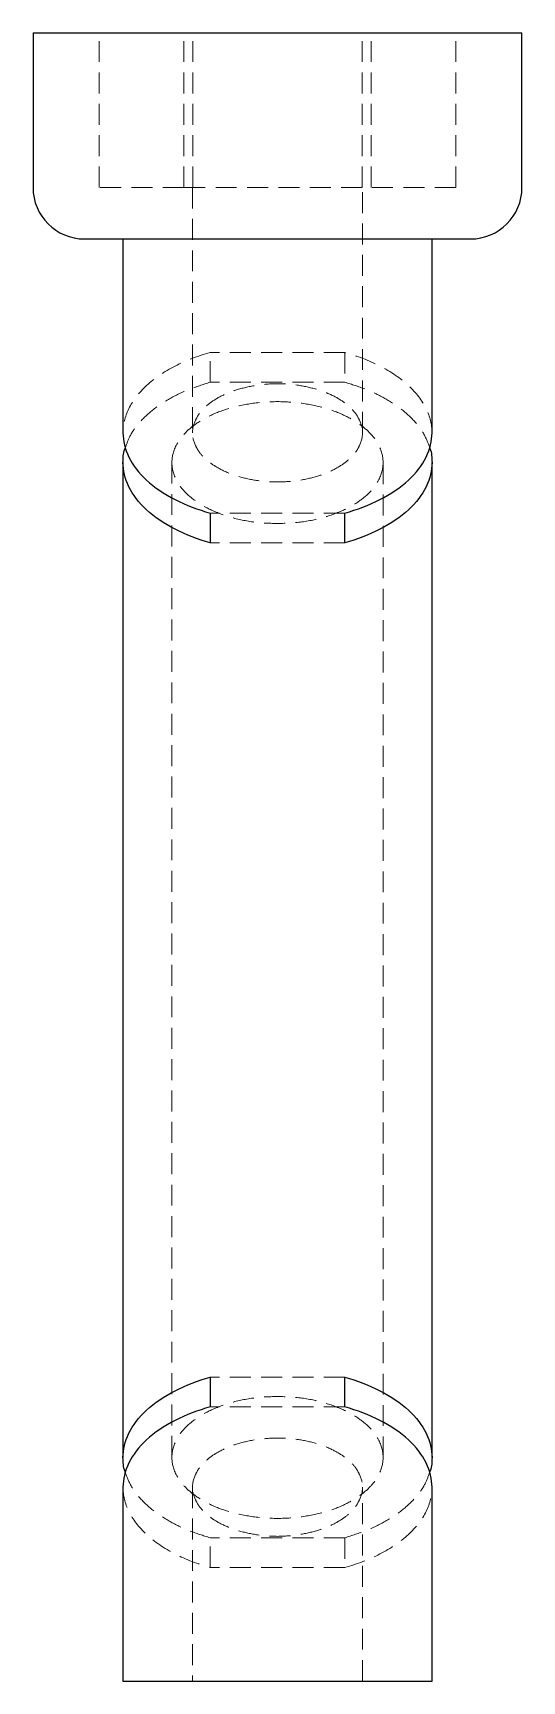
# Model space of a CAD drawing. Header units: millimetres. Extents: x 66 to 238, y 7 to 175.
# Drawn here: x 208.2 to 237.8, y 7 to 107 of the extents above.
import ezdxf

# ---------------------------------------------------------------- set-up
doc = ezdxf.new("R2010")
doc.units = ezdxf.units.MM
doc.linetypes.add('HIDDEN', pattern=[1.905, 1.27, -0.635])

msp = doc.modelspace()

# ---------------------------------------------------------------- linework, layer by layer
at = {"color": 7, "linetype": 'Continuous', "lineweight": 25}
for p, q in [((208.16, 107), (208.16, 97.62)), ((208.16, 107), (237.84, 107)), ((237.84, 97.62), (237.84, 107)), ((211.28, 94.5), (234.72, 94.5)), ((213.62, 94.5), (213.62, 82.74)), ((232.38, 82.74), (232.38, 94.5)), ((213.62, 80.93), (213.62, 20.57)), ((232.38, 20.57), (232.38, 80.93)), ((218.91, 77.87), (218.91, 76.06)), ((227.09, 76.06), (227.09, 77.87)), ((218.91, 25.44), (218.91, 23.63)), ((227.09, 23.63), (227.09, 25.44)), ((213.62, 18.76), (213.62, 7)), ((232.38, 7), (232.38, 18.76)), ((213.62, 7), (232.38, 7))]:
    msp.add_line(p, q, dxfattribs=at)
at = {"color": 7, "linetype": 'HIDDEN', "lineweight": 18}
for p, q in [((212.18, 97.62), (212.18, 107)), ((217.32, 97.62), (217.32, 107)), ((217.86, 97.62), (217.86, 107)), ((228.14, 97.62), (228.14, 107)), ((228.68, 97.62), (228.68, 107)), ((233.82, 97.62), (233.82, 107)), ((217.32, 97.62), (212.18, 97.62)), ((228.14, 97.62), (217.32, 97.62)), ((217.84, 97.62), (217.84, 82.74)), ((233.82, 97.62), (228.14, 97.62)), ((228.16, 82.74), (228.16, 97.62)), ((218.91, 85.81), (218.91, 87.61)), ((227.09, 87.61), (218.91, 87.61)), ((227.09, 87.61), (227.09, 85.81)), ((227.09, 85.81), (218.91, 85.81)), ((216.59, 80.93), (216.59, 20.57)), ((229.41, 20.57), (229.41, 80.93)), ((227.09, 77.87), (218.91, 77.87)), ((227.09, 76.06), (218.91, 76.06)), ((227.09, 25.44), (218.91, 25.44)), ((227.09, 23.63), (218.91, 23.63)), ((217.84, 18.76), (217.84, 7)), ((228.16, 7), (228.16, 18.76)), ((218.91, 13.89), (218.91, 15.69)), ((227.09, 15.69), (218.91, 15.69)), ((227.09, 15.69), (227.09, 13.89)), ((227.09, 13.89), (218.91, 13.89))]:
    msp.add_line(p, q, dxfattribs=at)
at = {"color": 7, "linetype": 'Continuous', "lineweight": 25}
for centre, start, end in [((211.28, 97.62), 180, 270), ((234.72, 97.62), 270, 0)]:
    msp.add_arc(centre, 3.12, start, end, dxfattribs=at)
at = {"color": 7, "linetype": 'HIDDEN', "lineweight": 18}
for points, knots in [([(218.91, 87.61), (218.17, 87.4), (217.44, 87.13), (216.12, 86.45), (215.53, 86.05), (214.58, 85.17), (214.21, 84.69), (213.74, 83.72), (213.62, 83.22), (213.62, 82.74)], [0, 0, 0, 0, 0.25, 0.25, 0.5, 0.5, 0.75, 0.75, 1, 1, 1, 1]), ([(232.38, 82.74), (232.38, 83.22), (232.26, 83.72), (231.79, 84.69), (231.42, 85.17), (230.47, 86.05), (229.88, 86.45), (228.56, 87.13), (227.83, 87.4), (227.09, 87.61)], [0, 0, 0, 0, 0.25, 0.25, 0.5, 0.5, 0.75, 0.75, 1, 1, 1, 1]), ([(213.77, 81.84), (213.85, 82.08), (214.04, 82.61), (214.6, 83.38), (215.39, 84.13), (216.4, 84.81), (217.57, 85.38), (218.47, 85.67), (218.91, 85.81)], [0, 0, 0, 0, 0.15424, 0.32749, 0.49908, 0.67401, 0.84152, 1, 1, 1, 1]), ([(217.84, 82.74), (217.84, 82.99), (217.9, 83.27), (218.13, 83.72), (218.23, 83.88), (218.5, 84.2), (218.67, 84.37), (219.08, 84.68), (219.33, 84.84), (219.89, 85.12), (220.22, 85.25), (220.93, 85.47), (221.32, 85.56), (222.14, 85.68), (222.57, 85.72), (223.43, 85.72), (223.86, 85.68), (224.68, 85.56), (225.07, 85.47), (225.78, 85.25), (226.11, 85.12), (226.67, 84.84), (226.92, 84.68), (227.33, 84.37), (227.5, 84.2), (227.77, 83.88), (227.87, 83.72), (228.1, 83.27), (228.16, 82.99), (228.16, 82.74)], [0, 0, 0, 0, 0.125, 0.125, 0.1875, 0.1875, 0.25, 0.25, 0.3125, 0.3125, 0.375, 0.375, 0.4375, 0.4375, 0.5, 0.5, 0.5625, 0.5625, 0.625, 0.625, 0.6875, 0.6875, 0.75, 0.75, 0.8125, 0.8125, 0.875, 0.875, 1, 1, 1, 1]), ([(227.09, 85.81), (227.51, 85.67), (228.37, 85.41), (229.5, 84.86), (230.5, 84.22), (231.32, 83.48), (231.93, 82.68), (232.14, 82.11), (232.24, 81.84)], [0, 0, 0, 0, 0.15108, 0.31043, 0.47671, 0.64781, 0.82922, 1, 1, 1, 1]), ([(216.59, 80.93), (216.59, 81.24), (216.66, 81.59), (216.95, 82.16), (217.07, 82.36), (217.41, 82.75), (217.62, 82.96), (218.13, 83.35), (218.44, 83.54), (219.14, 83.9), (219.54, 84.06), (220.43, 84.33), (220.91, 84.44), (221.93, 84.59), (222.47, 84.63), (223.53, 84.63), (224.07, 84.59), (225.09, 84.44), (225.57, 84.33), (226.46, 84.06), (226.86, 83.9), (227.56, 83.54), (227.87, 83.35), (228.38, 82.96), (228.59, 82.75), (228.93, 82.36), (229.05, 82.16), (229.34, 81.59), (229.41, 81.24), (229.41, 80.93)], [0, 0, 0, 0, 0.125, 0.125, 0.1875, 0.1875, 0.25, 0.25, 0.3125, 0.3125, 0.375, 0.375, 0.4375, 0.4375, 0.5, 0.5, 0.5625, 0.5625, 0.625, 0.625, 0.6875, 0.6875, 0.75, 0.75, 0.8125, 0.8125, 0.875, 0.875, 1, 1, 1, 1]), ([(228.16, 82.74), (228.16, 82.49), (228.1, 82.21), (227.87, 81.75), (227.77, 81.59), (227.5, 81.27), (227.33, 81.11), (226.92, 80.79), (226.67, 80.64), (226.11, 80.35), (225.78, 80.22), (225.07, 80), (224.68, 79.91), (223.86, 79.79), (223.43, 79.76), (222.57, 79.76), (222.14, 79.79), (221.32, 79.91), (220.93, 80), (220.22, 80.22), (219.89, 80.35), (219.33, 80.64), (219.08, 80.79), (218.67, 81.11), (218.5, 81.27), (218.23, 81.59), (218.13, 81.75), (217.9, 82.21), (217.84, 82.49), (217.84, 82.74)], [0, 0, 0, 0, 0.125, 0.125, 0.1875, 0.1875, 0.25, 0.25, 0.3125, 0.3125, 0.375, 0.375, 0.4375, 0.4375, 0.5, 0.5, 0.5625, 0.5625, 0.625, 0.625, 0.6875, 0.6875, 0.75, 0.75, 0.8125, 0.8125, 0.875, 0.875, 1, 1, 1, 1]), ([(229.41, 80.93), (229.41, 80.63), (229.34, 80.28), (229.05, 79.71), (228.93, 79.51), (228.59, 79.11), (228.38, 78.91), (227.87, 78.52), (227.56, 78.32), (226.86, 77.97), (226.46, 77.81), (225.57, 77.53), (225.09, 77.42), (224.07, 77.27), (223.53, 77.24), (222.47, 77.24), (221.93, 77.27), (220.91, 77.42), (220.43, 77.53), (219.54, 77.81), (219.14, 77.97), (218.44, 78.32), (218.13, 78.52), (217.62, 78.91), (217.41, 79.11), (217.07, 79.51), (216.95, 79.71), (216.66, 80.28), (216.59, 80.63), (216.59, 80.93)], [0, 0, 0, 0, 0.125, 0.125, 0.1875, 0.1875, 0.25, 0.25, 0.3125, 0.3125, 0.375, 0.375, 0.4375, 0.4375, 0.5, 0.5, 0.5625, 0.5625, 0.625, 0.625, 0.6875, 0.6875, 0.75, 0.75, 0.8125, 0.8125, 0.875, 0.875, 1, 1, 1, 1]), ([(229.41, 20.57), (229.41, 20.87), (229.34, 21.22), (229.05, 21.79), (228.93, 21.99), (228.59, 22.39), (228.38, 22.59), (227.87, 22.98), (227.56, 23.18), (226.86, 23.53), (226.46, 23.69), (225.57, 23.97), (225.09, 24.08), (224.07, 24.23), (223.53, 24.26), (222.47, 24.26), (221.93, 24.23), (220.91, 24.08), (220.43, 23.97), (219.54, 23.69), (219.14, 23.53), (218.44, 23.18), (218.13, 22.98), (217.62, 22.59), (217.41, 22.39), (217.07, 21.99), (216.95, 21.79), (216.66, 21.22), (216.59, 20.87), (216.59, 20.57)], [0, 0, 0, 0, 0.125, 0.125, 0.1875, 0.1875, 0.25, 0.25, 0.3125, 0.3125, 0.375, 0.375, 0.4375, 0.4375, 0.5, 0.5, 0.5625, 0.5625, 0.625, 0.625, 0.6875, 0.6875, 0.75, 0.75, 0.8125, 0.8125, 0.875, 0.875, 1, 1, 1, 1]), ([(217.84, 18.76), (217.84, 19.01), (217.9, 19.29), (218.13, 19.75), (218.23, 19.91), (218.5, 20.23), (218.67, 20.39), (219.08, 20.71), (219.33, 20.86), (219.89, 21.15), (220.22, 21.28), (220.93, 21.5), (221.32, 21.59), (222.14, 21.71), (222.57, 21.74), (223.43, 21.74), (223.86, 21.71), (224.68, 21.59), (225.07, 21.5), (225.78, 21.28), (226.11, 21.15), (226.67, 20.86), (226.92, 20.71), (227.33, 20.39), (227.5, 20.23), (227.77, 19.91), (227.87, 19.75), (228.1, 19.29), (228.16, 19.01), (228.16, 18.76)], [0, 0, 0, 0, 0.125, 0.125, 0.1875, 0.1875, 0.25, 0.25, 0.3125, 0.3125, 0.375, 0.375, 0.4375, 0.4375, 0.5, 0.5, 0.5625, 0.5625, 0.625, 0.625, 0.6875, 0.6875, 0.75, 0.75, 0.8125, 0.8125, 0.875, 0.875, 1, 1, 1, 1]), ([(216.59, 20.57), (216.59, 20.26), (216.66, 19.91), (216.95, 19.34), (217.07, 19.14), (217.41, 18.75), (217.62, 18.54), (218.13, 18.15), (218.44, 17.96), (219.14, 17.6), (219.54, 17.44), (220.43, 17.17), (220.91, 17.06), (221.93, 16.91), (222.47, 16.87), (223.53, 16.87), (224.07, 16.91), (225.09, 17.06), (225.57, 17.17), (226.46, 17.44), (226.86, 17.6), (227.56, 17.96), (227.87, 18.15), (228.38, 18.54), (228.59, 18.75), (228.93, 19.14), (229.05, 19.34), (229.34, 19.91), (229.41, 20.26), (229.41, 20.57)], [0, 0, 0, 0, 0.125, 0.125, 0.1875, 0.1875, 0.25, 0.25, 0.3125, 0.3125, 0.375, 0.375, 0.4375, 0.4375, 0.5, 0.5, 0.5625, 0.5625, 0.625, 0.625, 0.6875, 0.6875, 0.75, 0.75, 0.8125, 0.8125, 0.875, 0.875, 1, 1, 1, 1]), ([(218.91, 15.69), (218.49, 15.83), (217.63, 16.09), (216.5, 16.64), (215.5, 17.28), (214.68, 18.02), (214.07, 18.82), (213.86, 19.39), (213.76, 19.66)], [0, 0, 0, 0, 0.15108, 0.31043, 0.47671, 0.64781, 0.82922, 1, 1, 1, 1]), ([(232.23, 19.66), (232.15, 19.42), (231.96, 18.89), (231.4, 18.12), (230.61, 17.37), (229.6, 16.69), (228.43, 16.12), (227.53, 15.83), (227.09, 15.69)], [0, 0, 0, 0, 0.15424, 0.32749, 0.49908, 0.67401, 0.84152, 1, 1, 1, 1]), ([(213.62, 18.76), (213.62, 18.28), (213.74, 17.78), (214.21, 16.81), (214.58, 16.33), (215.53, 15.45), (216.12, 15.05), (217.44, 14.37), (218.17, 14.1), (218.91, 13.89)], [0, 0, 0, 0, 0.25, 0.25, 0.5, 0.5, 0.75, 0.75, 1, 1, 1, 1]), ([(228.16, 18.76), (228.16, 18.51), (228.1, 18.23), (227.87, 17.78), (227.77, 17.62), (227.5, 17.3), (227.33, 17.13), (226.92, 16.82), (226.67, 16.66), (226.11, 16.38), (225.78, 16.25), (225.07, 16.03), (224.68, 15.94), (223.86, 15.82), (223.43, 15.78), (222.57, 15.78), (222.14, 15.82), (221.32, 15.94), (220.93, 16.03), (220.22, 16.25), (219.89, 16.38), (219.33, 16.66), (219.08, 16.82), (218.67, 17.13), (218.5, 17.3), (218.23, 17.62), (218.13, 17.78), (217.9, 18.23), (217.84, 18.51), (217.84, 18.76)], [0, 0, 0, 0, 0.125, 0.125, 0.1875, 0.1875, 0.25, 0.25, 0.3125, 0.3125, 0.375, 0.375, 0.4375, 0.4375, 0.5, 0.5, 0.5625, 0.5625, 0.625, 0.625, 0.6875, 0.6875, 0.75, 0.75, 0.8125, 0.8125, 0.875, 0.875, 1, 1, 1, 1]), ([(227.09, 13.89), (227.83, 14.1), (228.56, 14.37), (229.88, 15.05), (230.47, 15.45), (231.42, 16.33), (231.79, 16.81), (232.26, 17.78), (232.38, 18.28), (232.38, 18.76)], [0, 0, 0, 0, 0.25, 0.25, 0.5, 0.5, 0.75, 0.75, 1, 1, 1, 1])]:
    msp.add_open_spline(points, degree=3, knots=knots, dxfattribs=at)
at = {"color": 7, "linetype": 'Continuous', "lineweight": 25}
for points, knots in [([(213.62, 82.74), (213.62, 82.26), (213.74, 81.76), (214.21, 80.78), (214.58, 80.3), (215.53, 79.42), (216.12, 79.03), (217.44, 78.35), (218.17, 78.08), (218.91, 77.87)], [0, 0, 0, 0, 0.25, 0.25, 0.5, 0.5, 0.75, 0.75, 1, 1, 1, 1]), ([(227.09, 77.87), (227.83, 78.08), (228.56, 78.35), (229.88, 79.03), (230.47, 79.42), (231.42, 80.3), (231.79, 80.78), (232.26, 81.76), (232.38, 82.26), (232.38, 82.74)], [0, 0, 0, 0, 0.25, 0.25, 0.5, 0.5, 0.75, 0.75, 1, 1, 1, 1]), ([(213.62, 80.93), (213.63, 81.21), (213.63, 81.51), (213.76, 81.81), (213.77, 81.84)], [0, 0, 0, 0, 0.90495, 1, 1, 1, 1]), ([(232.24, 81.84), (232.24, 81.82), (232.37, 81.53), (232.37, 81.22), (232.38, 80.93)], [0, 0, 0, 0, 0.050852, 1, 1, 1, 1]), ([(218.91, 76.06), (218.17, 76.27), (217.44, 76.55), (216.12, 77.22), (215.53, 77.62), (214.58, 78.5), (214.21, 78.98), (213.74, 79.96), (213.62, 80.45), (213.62, 80.93)], [0, 0, 0, 0, 0.25, 0.25, 0.5, 0.5, 0.75, 0.75, 1, 1, 1, 1]), ([(232.38, 80.93), (232.38, 80.45), (232.26, 79.96), (231.79, 78.98), (231.42, 78.5), (230.47, 77.62), (229.88, 77.22), (228.56, 76.55), (227.83, 76.27), (227.09, 76.06)], [0, 0, 0, 0, 0.25, 0.25, 0.5, 0.5, 0.75, 0.75, 1, 1, 1, 1]), ([(213.62, 20.57), (213.62, 21.05), (213.74, 21.54), (214.21, 22.52), (214.58, 23), (215.53, 23.88), (216.12, 24.28), (217.44, 24.95), (218.17, 25.23), (218.91, 25.44)], [0, 0, 0, 0, 0.25, 0.25, 0.5, 0.5, 0.75, 0.75, 1, 1, 1, 1]), ([(227.09, 25.44), (227.83, 25.23), (228.56, 24.95), (229.88, 24.28), (230.47, 23.88), (231.42, 23), (231.79, 22.52), (232.26, 21.54), (232.38, 21.05), (232.38, 20.57)], [0, 0, 0, 0, 0.25, 0.25, 0.5, 0.5, 0.75, 0.75, 1, 1, 1, 1]), ([(218.91, 23.63), (218.17, 23.42), (217.44, 23.15), (216.12, 22.47), (215.53, 22.08), (214.58, 21.2), (214.21, 20.72), (213.74, 19.74), (213.62, 19.24), (213.62, 18.76)], [0, 0, 0, 0, 0.25, 0.25, 0.5, 0.5, 0.75, 0.75, 1, 1, 1, 1]), ([(232.38, 18.76), (232.38, 19.24), (232.26, 19.74), (231.79, 20.72), (231.42, 21.2), (230.47, 22.08), (229.88, 22.47), (228.56, 23.15), (227.83, 23.42), (227.09, 23.63)], [0, 0, 0, 0, 0.25, 0.25, 0.5, 0.5, 0.75, 0.75, 1, 1, 1, 1]), ([(213.76, 19.66), (213.76, 19.68), (213.63, 19.97), (213.63, 20.28), (213.62, 20.57)], [0, 0, 0, 0, 0.050852, 1, 1, 1, 1]), ([(232.38, 20.57), (232.37, 20.29), (232.37, 19.99), (232.24, 19.69), (232.23, 19.66)], [0, 0, 0, 0, 0.90495, 1, 1, 1, 1])]:
    msp.add_open_spline(points, degree=3, knots=knots, dxfattribs=at)

doc.saveas('drawing.dxf')
